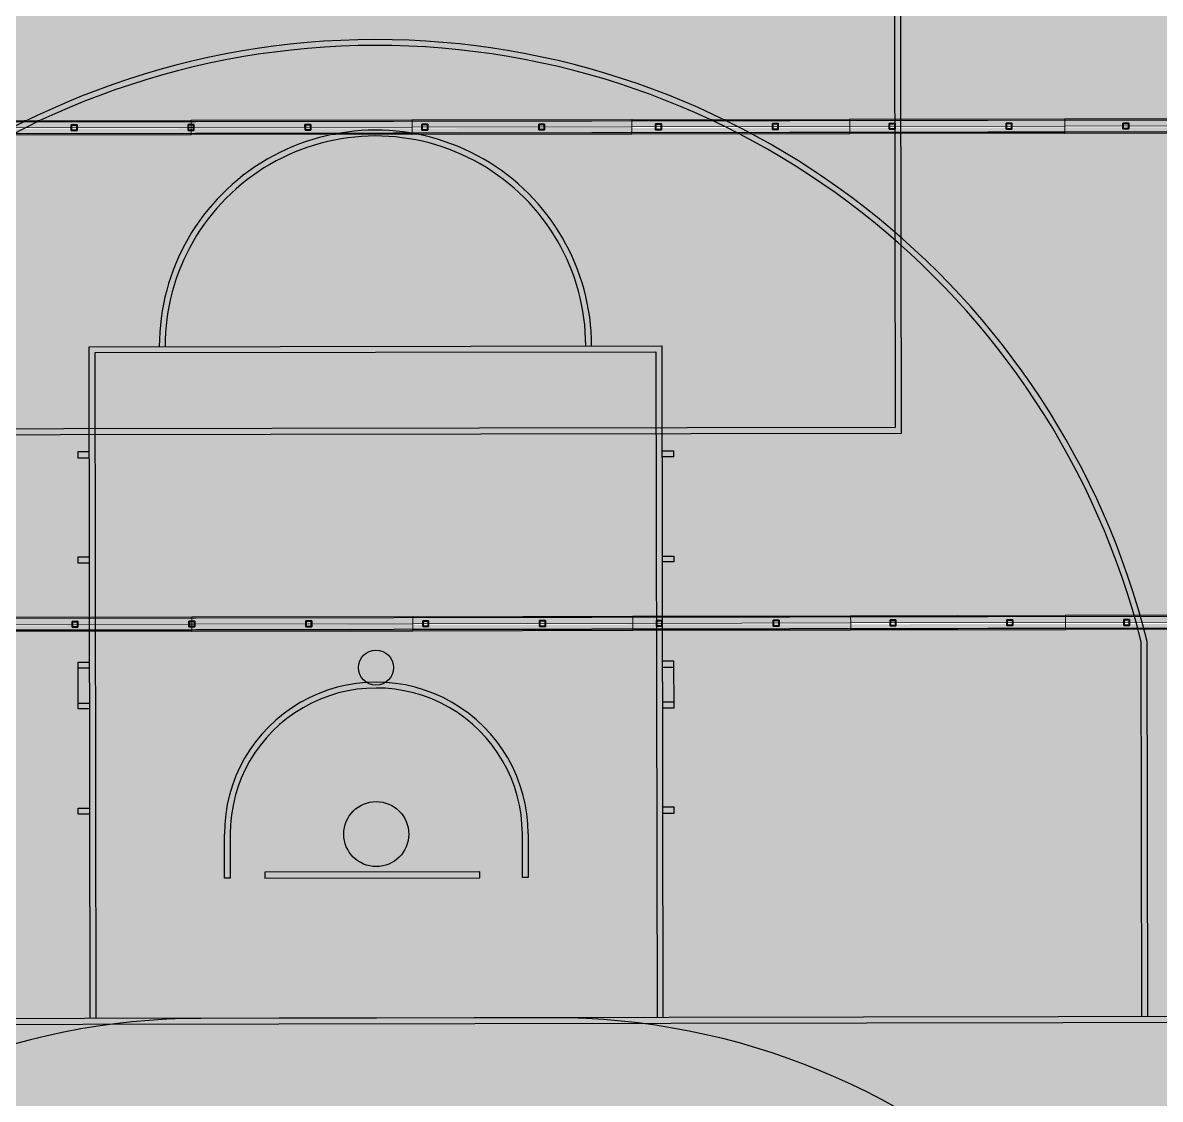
# Model space of a CAD drawing. Header units: inches. Extents: x 1693 to 10990, y 1878 to 5055.
# Drawn here: x 10306.52 to 10313.09, y 4348.23 to 4354.45 of the extents above; entities that cross this region are included whole.
import ezdxf

# ---------------------------------------------------------------- set-up
doc = ezdxf.new("R2010")
doc.units = ezdxf.units.IN
doc.linetypes.add('Rayas Pequeñas', pattern=[0.141111, 0.070556, -0.070556])
doc.layers.add('BLOQUE E-MOBILIARIO', color=7, linetype='Continuous')
doc.layers.add('BLOQUE E-MOBILIARIO_Pluma_Nº__28', color=7, linetype='Continuous', lineweight=35, true_color=0xa80f02)
doc.layers.add('CUBIERTA CALAMINON Y TRANSLUCIDO_Pluma_Nº__4', color=7, linetype='Continuous', lineweight=13, true_color=0x029e21)
doc.layers.add('CUBIERTA CALAMINON Y TRANSLUCIDO_Pluma_Nº__19', color=255, linetype='Continuous', lineweight=0)
doc.layers.add('CUBIERTA CALAMINON Y TRANSLUCIDO_Pluma_Nº__60', color=230, linetype='Continuous', lineweight=25)
pattern_1 = [(45, (0, 0), (-0.079549513, 0.079549513), []), (45, (-0.02652, 0.02652), (-0.079549513, 0.079549513), [])]

# ---------------------------------------------------------------- blocks, each defined once
blk = doc.blocks.new('SHS Conf en Caliente V 23[233]', base_point=(-12.6067, -413.1349))
at = {"layer": 'BLOQUE E-MOBILIARIO', "linetype": 'Continuous', "lineweight": 0, "true_color": 0xffffff}
h = blk.add_hatch(dxfattribs=at)
h.set_pattern_fill('ACERO', style=0, pattern_type=2)
h.set_pattern_definition(pattern_1)
h.paths.add_polyline_path([(-12.6223, -413.1032), (-12.6385, -413.1505), (-12.5912, -413.1667), (-12.575, -413.1194)])
h.paths.add_polyline_path([(-12.6205, -413.107), (-12.5788, -413.1212), (-12.593, -413.1629), (-12.6347, -413.1486)], flags=0)
at = {"layer": 'BLOQUE E-MOBILIARIO_Pluma_Nº__28', "color": 14, "linetype": 'Rayas Pequeñas', "lineweight": 35, "true_color": 0xa80f02}
for p, q in [((-12.6385, -413.1505), (-12.6223, -413.1032)), ((-12.6205, -413.107), (-12.6347, -413.1486)), ((-12.6223, -413.1032), (-12.575, -413.1194)), ((-12.5788, -413.1212), (-12.6205, -413.107)), ((-12.593, -413.1629), (-12.5788, -413.1212)), ((-12.575, -413.1194), (-12.5912, -413.1667)), ((-12.5912, -413.1667), (-12.6385, -413.1505)), ((-12.6347, -413.1486), (-12.593, -413.1629))]:
    blk.add_line(p, q, dxfattribs=at)
blk = doc.blocks.new('SHS Conf en Caliente V 23[234]', base_point=(-13.5531, -412.8118))
at = {"layer": 'BLOQUE E-MOBILIARIO', "linetype": 'Continuous', "lineweight": 0, "true_color": 0xffffff}
h = blk.add_hatch(dxfattribs=at)
h.set_pattern_fill('ACERO', style=0, pattern_type=2)
h.set_pattern_definition(pattern_1)
h.paths.add_polyline_path([(-13.5687, -412.7801), (-13.5848, -412.8274), (-13.5375, -412.8435), (-13.5214, -412.7962)])
h.paths.add_polyline_path([(-13.5668, -412.7839), (-13.5252, -412.7981), (-13.5394, -412.8397), (-13.581, -412.8255)], flags=0)
at = {"layer": 'BLOQUE E-MOBILIARIO_Pluma_Nº__28', "color": 14, "linetype": 'Rayas Pequeñas', "lineweight": 35, "true_color": 0xa80f02}
for p, q in [((-13.5848, -412.8274), (-13.5687, -412.7801)), ((-13.5375, -412.8435), (-13.5848, -412.8274)), ((-13.5668, -412.7839), (-13.581, -412.8255)), ((-13.581, -412.8255), (-13.5394, -412.8397)), ((-13.5687, -412.7801), (-13.5214, -412.7962)), ((-13.5252, -412.7981), (-13.5668, -412.7839)), ((-13.5394, -412.8397), (-13.5252, -412.7981)), ((-13.5214, -412.7962), (-13.5375, -412.8435))]:
    blk.add_line(p, q, dxfattribs=at)
blk = doc.blocks.new('SHS Conf en Caliente V 23[248]', base_point=(-11.6604, -413.4581))
at = {"layer": 'BLOQUE E-MOBILIARIO', "linetype": 'Continuous', "lineweight": 0, "true_color": 0xffffff}
h = blk.add_hatch(dxfattribs=at)
h.set_pattern_fill('ACERO', style=0, pattern_type=2)
h.set_pattern_definition(pattern_1)
h.paths.add_polyline_path([(-11.6287, -413.4425), (-11.676, -413.4263), (-11.6921, -413.4736), (-11.6448, -413.4898)])
h.paths.add_polyline_path([(-11.6325, -413.4443), (-11.6467, -413.486), (-11.6883, -413.4718), (-11.6741, -413.4301)], flags=0)
at = {"layer": 'BLOQUE E-MOBILIARIO_Pluma_Nº__28', "color": 14, "linetype": 'Rayas Pequeñas', "lineweight": 35, "true_color": 0xa80f02}
for p, q in [((-11.676, -413.4263), (-11.6921, -413.4736)), ((-11.6883, -413.4718), (-11.6741, -413.4301)), ((-11.6287, -413.4425), (-11.676, -413.4263)), ((-11.6741, -413.4301), (-11.6325, -413.4443)), ((-11.6921, -413.4736), (-11.6448, -413.4898)), ((-11.6467, -413.486), (-11.6883, -413.4718)), ((-11.6325, -413.4443), (-11.6467, -413.486)), ((-11.6448, -413.4898), (-11.6287, -413.4425))]:
    blk.add_line(p, q, dxfattribs=at)
blk = doc.blocks.new('SHS Conf en Caliente V 23[249]', base_point=(-10.714, -413.7812))
at = {"layer": 'BLOQUE E-MOBILIARIO', "linetype": 'Continuous', "lineweight": 0, "true_color": 0xffffff}
h = blk.add_hatch(dxfattribs=at)
h.set_pattern_fill('ACERO', style=0, pattern_type=2)
h.set_pattern_definition(pattern_1)
h.paths.add_polyline_path([(-10.6823, -413.7656), (-10.7296, -413.7495), (-10.7458, -413.7968), (-10.6985, -413.8129)])
h.paths.add_polyline_path([(-10.6861, -413.7675), (-10.7003, -413.8091), (-10.742, -413.7949), (-10.7277, -413.7533)], flags=0)
at = {"layer": 'BLOQUE E-MOBILIARIO_Pluma_Nº__28', "color": 14, "linetype": 'Rayas Pequeñas', "lineweight": 35, "true_color": 0xa80f02}
for p, q in [((-10.7296, -413.7495), (-10.7458, -413.7968)), ((-10.7458, -413.7968), (-10.6985, -413.8129)), ((-10.742, -413.7949), (-10.7277, -413.7533)), ((-10.7003, -413.8091), (-10.742, -413.7949)), ((-10.6823, -413.7656), (-10.7296, -413.7495)), ((-10.7277, -413.7533), (-10.6861, -413.7675)), ((-10.6861, -413.7675), (-10.7003, -413.8091)), ((-10.6985, -413.8129), (-10.6823, -413.7656))]:
    blk.add_line(p, q, dxfattribs=at)
blk = doc.blocks.new('SHS Conf en Caliente V 23[250]', base_point=(-9.7677, -414.1043))
at = {"layer": 'BLOQUE E-MOBILIARIO', "linetype": 'Continuous', "lineweight": 0, "true_color": 0xffffff}
h = blk.add_hatch(dxfattribs=at)
h.set_pattern_fill('ACERO', style=0, pattern_type=2)
h.set_pattern_definition(pattern_1)
h.paths.add_polyline_path([(-9.7359, -414.0887), (-9.7833, -414.0726), (-9.7994, -414.1199), (-9.7521, -414.1361)])
h.paths.add_polyline_path([(-9.7397, -414.0906), (-9.754, -414.1322), (-9.7956, -414.118), (-9.7814, -414.0764)], flags=0)
at = {"layer": 'BLOQUE E-MOBILIARIO_Pluma_Nº__28', "color": 14, "linetype": 'Rayas Pequeñas', "lineweight": 35, "true_color": 0xa80f02}
for p, q in [((-9.7833, -414.0726), (-9.7994, -414.1199)), ((-9.7994, -414.1199), (-9.7521, -414.1361)), ((-9.7956, -414.118), (-9.7814, -414.0764)), ((-9.754, -414.1322), (-9.7956, -414.118)), ((-9.7359, -414.0887), (-9.7833, -414.0726)), ((-9.7814, -414.0764), (-9.7397, -414.0906)), ((-9.7397, -414.0906), (-9.754, -414.1322)), ((-9.7521, -414.1361), (-9.7359, -414.0887))]:
    blk.add_line(p, q, dxfattribs=at)
blk = doc.blocks.new('SHS Conf en Caliente V 23[251]', base_point=(-8.8213, -414.4274))
at = {"layer": 'BLOQUE E-MOBILIARIO', "linetype": 'Continuous', "lineweight": 0, "true_color": 0xffffff}
h = blk.add_hatch(dxfattribs=at)
h.set_pattern_fill('ACERO', style=0, pattern_type=2)
h.set_pattern_definition(pattern_1)
h.paths.add_polyline_path([(-8.7896, -414.4119), (-8.8369, -414.3957), (-8.8531, -414.443), (-8.8057, -414.4592)])
h.paths.add_polyline_path([(-8.7934, -414.4137), (-8.8076, -414.4554), (-8.8493, -414.4412), (-8.835, -414.3995)], flags=0)
at = {"layer": 'BLOQUE E-MOBILIARIO_Pluma_Nº__28', "color": 14, "linetype": 'Rayas Pequeñas', "lineweight": 35, "true_color": 0xa80f02}
for p, q in [((-8.8369, -414.3957), (-8.8531, -414.443)), ((-8.8493, -414.4412), (-8.835, -414.3995)), ((-8.7896, -414.4119), (-8.8369, -414.3957)), ((-8.835, -414.3995), (-8.7934, -414.4137)), ((-8.7934, -414.4137), (-8.8076, -414.4554)), ((-8.8057, -414.4592), (-8.7896, -414.4119)), ((-8.8531, -414.443), (-8.8057, -414.4592)), ((-8.8076, -414.4554), (-8.8493, -414.4412))]:
    blk.add_line(p, q, dxfattribs=at)
blk = doc.blocks.new('SHS Conf en Caliente V 23[252]', base_point=(-7.875, -414.7506))
at = {"layer": 'BLOQUE E-MOBILIARIO', "linetype": 'Continuous', "lineweight": 0, "true_color": 0xffffff}
h = blk.add_hatch(dxfattribs=at)
h.set_pattern_fill('ACERO', style=0, pattern_type=2)
h.set_pattern_definition(pattern_1)
h.paths.add_polyline_path([(-7.8432, -414.735), (-7.8905, -414.7188), (-7.9067, -414.7662), (-7.8594, -414.7823)])
h.paths.add_polyline_path([(-7.847, -414.7369), (-7.8613, -414.7785), (-7.9029, -414.7643), (-7.8887, -414.7226)], flags=0)
at = {"layer": 'BLOQUE E-MOBILIARIO_Pluma_Nº__28', "color": 14, "linetype": 'Rayas Pequeñas', "lineweight": 35, "true_color": 0xa80f02}
for p, q in [((-7.8905, -414.7188), (-7.9067, -414.7662)), ((-7.9067, -414.7662), (-7.8594, -414.7823)), ((-7.9029, -414.7643), (-7.8887, -414.7226)), ((-7.8613, -414.7785), (-7.9029, -414.7643)), ((-7.8432, -414.735), (-7.8905, -414.7188)), ((-7.8887, -414.7226), (-7.847, -414.7369)), ((-7.847, -414.7369), (-7.8613, -414.7785)), ((-7.8594, -414.7823), (-7.8432, -414.735))]:
    blk.add_line(p, q, dxfattribs=at)
blk = doc.blocks.new('SHS Conf en Caliente V 23[253]', base_point=(-6.9286, -415.0737))
at = {"layer": 'BLOQUE E-MOBILIARIO', "linetype": 'Continuous', "lineweight": 0, "true_color": 0xffffff}
h = blk.add_hatch(dxfattribs=at)
h.set_pattern_fill('ACERO', style=0, pattern_type=2)
h.set_pattern_definition(pattern_1)
h.paths.add_polyline_path([(-6.8969, -415.0581), (-6.9442, -415.042), (-6.9603, -415.0893), (-6.913, -415.1054)])
h.paths.add_polyline_path([(-6.9007, -415.06), (-6.9149, -415.1016), (-6.9565, -415.0874), (-6.9423, -415.0458)], flags=0)
at = {"layer": 'BLOQUE E-MOBILIARIO_Pluma_Nº__28', "color": 14, "linetype": 'Rayas Pequeñas', "lineweight": 35, "true_color": 0xa80f02}
for p, q in [((-6.9442, -415.042), (-6.9603, -415.0893)), ((-6.9603, -415.0893), (-6.913, -415.1054)), ((-6.9565, -415.0874), (-6.9423, -415.0458)), ((-6.9149, -415.1016), (-6.9565, -415.0874)), ((-6.8969, -415.0581), (-6.9442, -415.042)), ((-6.9423, -415.0458), (-6.9007, -415.06)), ((-6.9007, -415.06), (-6.9149, -415.1016)), ((-6.913, -415.1054), (-6.8969, -415.0581))]:
    blk.add_line(p, q, dxfattribs=at)
blk = doc.blocks.new('SHS Conf en Caliente V 23[254]', base_point=(-5.9823, -415.3968))
at = {"layer": 'BLOQUE E-MOBILIARIO', "linetype": 'Continuous', "lineweight": 0, "true_color": 0xffffff}
h = blk.add_hatch(dxfattribs=at)
h.set_pattern_fill('ACERO', style=0, pattern_type=2)
h.set_pattern_definition(pattern_1)
h.paths.add_polyline_path([(-5.9505, -415.3812), (-5.9978, -415.3651), (-6.014, -415.4124), (-5.9667, -415.4286)])
h.paths.add_polyline_path([(-5.9543, -415.3831), (-5.9685, -415.4248), (-6.0102, -415.4105), (-5.996, -415.3689)], flags=0)
at = {"layer": 'BLOQUE E-MOBILIARIO_Pluma_Nº__28', "color": 14, "linetype": 'Rayas Pequeñas', "lineweight": 35, "true_color": 0xa80f02}
for p, q in [((-5.9978, -415.3651), (-6.014, -415.4124)), ((-6.0102, -415.4105), (-5.996, -415.3689)), ((-5.9505, -415.3812), (-5.9978, -415.3651)), ((-5.996, -415.3689), (-5.9543, -415.3831)), ((-5.9543, -415.3831), (-5.9685, -415.4248)), ((-5.9667, -415.4286), (-5.9505, -415.3812)), ((-6.014, -415.4124), (-5.9667, -415.4286)), ((-5.9685, -415.4248), (-6.0102, -415.4105))]:
    blk.add_line(p, q, dxfattribs=at)
blk = doc.blocks.new('SHS Conf en Caliente V 23[255]', base_point=(-5.0359, -415.72))
at = {"layer": 'BLOQUE E-MOBILIARIO', "linetype": 'Continuous', "lineweight": 0, "true_color": 0xffffff}
h = blk.add_hatch(dxfattribs=at)
h.set_pattern_fill('ACERO', style=0, pattern_type=2)
h.set_pattern_definition(pattern_1)
h.paths.add_polyline_path([(-5.0042, -415.7044), (-5.0515, -415.6882), (-5.0676, -415.7355), (-5.0203, -415.7517)])
h.paths.add_polyline_path([(-5.008, -415.7062), (-5.0222, -415.7479), (-5.0638, -415.7337), (-5.0496, -415.692)], flags=0)
at = {"layer": 'BLOQUE E-MOBILIARIO_Pluma_Nº__28', "color": 14, "linetype": 'Rayas Pequeñas', "lineweight": 35, "true_color": 0xa80f02}
for p, q in [((-5.0515, -415.6882), (-5.0676, -415.7355)), ((-5.0676, -415.7355), (-5.0203, -415.7517)), ((-5.0638, -415.7337), (-5.0496, -415.692)), ((-5.0222, -415.7479), (-5.0638, -415.7337)), ((-5.0042, -415.7044), (-5.0515, -415.6882)), ((-5.0496, -415.692), (-5.008, -415.7062)), ((-5.008, -415.7062), (-5.0222, -415.7479)), ((-5.0203, -415.7517), (-5.0042, -415.7044))]:
    blk.add_line(p, q, dxfattribs=at)
blk = doc.blocks.new('SHS Conf en Caliente V 23[262]', base_point=(-13.98, -417.1569))
at = {"layer": 'BLOQUE E-MOBILIARIO', "linetype": 'Continuous', "lineweight": 0, "true_color": 0xffffff}
h = blk.add_hatch(dxfattribs=at)
h.set_pattern_fill('ACERO', style=0, pattern_type=2)
h.set_pattern_definition(pattern_1)
h.paths.add_polyline_path([(-13.9956, -417.1252), (-14.0118, -417.1725), (-13.9645, -417.1887), (-13.9483, -417.1414)])
h.paths.add_polyline_path([(-13.9937, -417.129), (-13.9521, -417.1432), (-13.9663, -417.1849), (-14.008, -417.1707)], flags=0)
at = {"layer": 'BLOQUE E-MOBILIARIO_Pluma_Nº__28', "color": 14, "linetype": 'Rayas Pequeñas', "lineweight": 35, "true_color": 0xa80f02}
for p, q in [((-14.0118, -417.1725), (-13.9956, -417.1252)), ((-13.9937, -417.129), (-14.008, -417.1707)), ((-13.9956, -417.1252), (-13.9483, -417.1414)), ((-13.9521, -417.1432), (-13.9937, -417.129)), ((-13.9645, -417.1887), (-14.0118, -417.1725)), ((-14.008, -417.1707), (-13.9663, -417.1849)), ((-13.9663, -417.1849), (-13.9521, -417.1432)), ((-13.9483, -417.1414), (-13.9645, -417.1887))]:
    blk.add_line(p, q, dxfattribs=at)
blk = doc.blocks.new('SHS Conf en Caliente V 23[263]', base_point=(-14.9264, -416.8338))
at = {"layer": 'BLOQUE E-MOBILIARIO', "linetype": 'Continuous', "lineweight": 0, "true_color": 0xffffff}
h = blk.add_hatch(dxfattribs=at)
h.set_pattern_fill('ACERO', style=0, pattern_type=2)
h.set_pattern_definition(pattern_1)
h.paths.add_polyline_path([(-14.942, -416.8021), (-14.9581, -416.8494), (-14.9108, -416.8656), (-14.8947, -416.8182)])
h.paths.add_polyline_path([(-14.9401, -416.8059), (-14.8985, -416.8201), (-14.9127, -416.8617), (-14.9543, -416.8475)], flags=0)
at = {"layer": 'BLOQUE E-MOBILIARIO_Pluma_Nº__28', "color": 14, "linetype": 'Rayas Pequeñas', "lineweight": 35, "true_color": 0xa80f02}
for p, q in [((-14.9581, -416.8494), (-14.942, -416.8021)), ((-14.9401, -416.8059), (-14.9543, -416.8475)), ((-14.9543, -416.8475), (-14.9127, -416.8617)), ((-14.942, -416.8021), (-14.8947, -416.8182)), ((-14.8985, -416.8201), (-14.9401, -416.8059)), ((-14.9127, -416.8617), (-14.8985, -416.8201)), ((-14.8947, -416.8182), (-14.9108, -416.8656)), ((-14.9108, -416.8656), (-14.9581, -416.8494))]:
    blk.add_line(p, q, dxfattribs=at)
blk = doc.blocks.new('SHS Conf en Caliente V 23[277]', base_point=(-13.0337, -417.4801))
at = {"layer": 'BLOQUE E-MOBILIARIO', "linetype": 'Continuous', "lineweight": 0, "true_color": 0xffffff}
h = blk.add_hatch(dxfattribs=at)
h.set_pattern_fill('ACERO', style=0, pattern_type=2)
h.set_pattern_definition(pattern_1)
h.paths.add_polyline_path([(-13.0019, -417.4645), (-13.0493, -417.4483), (-13.0654, -417.4956), (-13.0181, -417.5118)])
h.paths.add_polyline_path([(-13.0058, -417.4664), (-13.02, -417.508), (-13.0616, -417.4938), (-13.0474, -417.4521)], flags=0)
at = {"layer": 'BLOQUE E-MOBILIARIO_Pluma_Nº__28', "color": 14, "linetype": 'Rayas Pequeñas', "lineweight": 35, "true_color": 0xa80f02}
for p, q in [((-13.0493, -417.4483), (-13.0654, -417.4956)), ((-13.0654, -417.4956), (-13.0181, -417.5118)), ((-13.0616, -417.4938), (-13.0474, -417.4521)), ((-13.02, -417.508), (-13.0616, -417.4938)), ((-13.0019, -417.4645), (-13.0493, -417.4483)), ((-13.0474, -417.4521), (-13.0058, -417.4664)), ((-13.0058, -417.4664), (-13.02, -417.508)), ((-13.0181, -417.5118), (-13.0019, -417.4645))]:
    blk.add_line(p, q, dxfattribs=at)
blk = doc.blocks.new('SHS Conf en Caliente V 23[278]', base_point=(-12.0873, -417.8032))
at = {"layer": 'BLOQUE E-MOBILIARIO', "linetype": 'Continuous', "lineweight": 0, "true_color": 0xffffff}
h = blk.add_hatch(dxfattribs=at)
h.set_pattern_fill('ACERO', style=0, pattern_type=2)
h.set_pattern_definition(pattern_1)
h.paths.add_polyline_path([(-12.0556, -417.7876), (-12.1029, -417.7715), (-12.1191, -417.8188), (-12.0717, -417.8349)])
h.paths.add_polyline_path([(-12.0594, -417.7895), (-12.0736, -417.8311), (-12.1153, -417.8169), (-12.101, -417.7753)], flags=0)
at = {"layer": 'BLOQUE E-MOBILIARIO_Pluma_Nº__28', "color": 14, "linetype": 'Rayas Pequeñas', "lineweight": 35, "true_color": 0xa80f02}
for p, q in [((-12.1029, -417.7715), (-12.1191, -417.8188)), ((-12.1191, -417.8188), (-12.0717, -417.8349)), ((-12.1153, -417.8169), (-12.101, -417.7753)), ((-12.0736, -417.8311), (-12.1153, -417.8169)), ((-12.0556, -417.7876), (-12.1029, -417.7715)), ((-12.101, -417.7753), (-12.0594, -417.7895)), ((-12.0594, -417.7895), (-12.0736, -417.8311)), ((-12.0717, -417.8349), (-12.0556, -417.7876))]:
    blk.add_line(p, q, dxfattribs=at)
blk = doc.blocks.new('SHS Conf en Caliente V 23[279]', base_point=(-11.141, -418.1263))
at = {"layer": 'BLOQUE E-MOBILIARIO', "linetype": 'Continuous', "lineweight": 0, "true_color": 0xffffff}
h = blk.add_hatch(dxfattribs=at)
h.set_pattern_fill('ACERO', style=0, pattern_type=2)
h.set_pattern_definition(pattern_1)
h.paths.add_polyline_path([(-11.1092, -418.1107), (-11.1566, -418.0946), (-11.1727, -418.1419), (-11.1254, -418.1581)])
h.paths.add_polyline_path([(-11.113, -418.1126), (-11.1273, -418.1543), (-11.1689, -418.14), (-11.1547, -418.0984)], flags=0)
at = {"layer": 'BLOQUE E-MOBILIARIO_Pluma_Nº__28', "color": 14, "linetype": 'Rayas Pequeñas', "lineweight": 35, "true_color": 0xa80f02}
for p, q in [((-11.1566, -418.0946), (-11.1727, -418.1419)), ((-11.1689, -418.14), (-11.1547, -418.0984)), ((-11.1092, -418.1107), (-11.1566, -418.0946)), ((-11.1547, -418.0984), (-11.113, -418.1126)), ((-11.113, -418.1126), (-11.1273, -418.1543)), ((-11.1254, -418.1581), (-11.1092, -418.1107)), ((-11.1727, -418.1419), (-11.1254, -418.1581)), ((-11.1273, -418.1543), (-11.1689, -418.14))]:
    blk.add_line(p, q, dxfattribs=at)
blk = doc.blocks.new('SHS Conf en Caliente V 23[280]', base_point=(-10.1946, -418.4495))
at = {"layer": 'BLOQUE E-MOBILIARIO', "linetype": 'Continuous', "lineweight": 0, "true_color": 0xffffff}
h = blk.add_hatch(dxfattribs=at)
h.set_pattern_fill('ACERO', style=0, pattern_type=2)
h.set_pattern_definition(pattern_1)
h.paths.add_polyline_path([(-10.1629, -418.4339), (-10.2102, -418.4177), (-10.2264, -418.465), (-10.179, -418.4812)])
h.paths.add_polyline_path([(-10.1667, -418.4357), (-10.1809, -418.4774), (-10.2225, -418.4632), (-10.2083, -418.4215)], flags=0)
at = {"layer": 'BLOQUE E-MOBILIARIO_Pluma_Nº__28', "color": 14, "linetype": 'Rayas Pequeñas', "lineweight": 35, "true_color": 0xa80f02}
for p, q in [((-10.2102, -418.4177), (-10.2264, -418.465)), ((-10.2264, -418.465), (-10.179, -418.4812)), ((-10.2225, -418.4632), (-10.2083, -418.4215)), ((-10.1809, -418.4774), (-10.2225, -418.4632)), ((-10.1629, -418.4339), (-10.2102, -418.4177)), ((-10.2083, -418.4215), (-10.1667, -418.4357)), ((-10.1667, -418.4357), (-10.1809, -418.4774)), ((-10.179, -418.4812), (-10.1629, -418.4339))]:
    blk.add_line(p, q, dxfattribs=at)
blk = doc.blocks.new('SHS Conf en Caliente V 23[281]', base_point=(-9.2483, -418.7726))
at = {"layer": 'BLOQUE E-MOBILIARIO', "linetype": 'Continuous', "lineweight": 0, "true_color": 0xffffff}
h = blk.add_hatch(dxfattribs=at)
h.set_pattern_fill('ACERO', style=0, pattern_type=2)
h.set_pattern_definition(pattern_1)
h.paths.add_polyline_path([(-9.2165, -418.757), (-9.2638, -418.7408), (-9.28, -418.7882), (-9.2327, -418.8043)])
h.paths.add_polyline_path([(-9.2203, -418.7589), (-9.2346, -418.8005), (-9.2762, -418.7863), (-9.262, -418.7447)], flags=0)
at = {"layer": 'BLOQUE E-MOBILIARIO_Pluma_Nº__28', "color": 14, "linetype": 'Rayas Pequeñas', "lineweight": 35, "true_color": 0xa80f02}
for p, q in [((-9.2638, -418.7408), (-9.28, -418.7882)), ((-9.28, -418.7882), (-9.2327, -418.8043)), ((-9.2762, -418.7863), (-9.262, -418.7447)), ((-9.2346, -418.8005), (-9.2762, -418.7863)), ((-9.2165, -418.757), (-9.2638, -418.7408)), ((-9.262, -418.7447), (-9.2203, -418.7589)), ((-9.2203, -418.7589), (-9.2346, -418.8005)), ((-9.2327, -418.8043), (-9.2165, -418.757))]:
    blk.add_line(p, q, dxfattribs=at)
blk = doc.blocks.new('SHS Conf en Caliente V 23[282]', base_point=(-8.3019, -419.0957))
at = {"layer": 'BLOQUE E-MOBILIARIO', "linetype": 'Continuous', "lineweight": 0, "true_color": 0xffffff}
h = blk.add_hatch(dxfattribs=at)
h.set_pattern_fill('ACERO', style=0, pattern_type=2)
h.set_pattern_definition(pattern_1)
h.paths.add_polyline_path([(-8.2702, -419.0801), (-8.3175, -419.064), (-8.3336, -419.1113), (-8.2863, -419.1274)])
h.paths.add_polyline_path([(-8.274, -419.082), (-8.2882, -419.1236), (-8.3298, -419.1094), (-8.3156, -419.0678)], flags=0)
at = {"layer": 'BLOQUE E-MOBILIARIO_Pluma_Nº__28', "color": 14, "linetype": 'Rayas Pequeñas', "lineweight": 35, "true_color": 0xa80f02}
for p, q in [((-8.3175, -419.064), (-8.3336, -419.1113)), ((-8.3298, -419.1094), (-8.3156, -419.0678)), ((-8.2702, -419.0801), (-8.3175, -419.064)), ((-8.3156, -419.0678), (-8.274, -419.082)), ((-8.274, -419.082), (-8.2882, -419.1236)), ((-8.2863, -419.1274), (-8.2702, -419.0801)), ((-8.3336, -419.1113), (-8.2863, -419.1274)), ((-8.2882, -419.1236), (-8.3298, -419.1094))]:
    blk.add_line(p, q, dxfattribs=at)
blk = doc.blocks.new('SHS Conf en Caliente V 23[283]', base_point=(-7.3556, -419.4188))
at = {"layer": 'BLOQUE E-MOBILIARIO', "linetype": 'Continuous', "lineweight": 0, "true_color": 0xffffff}
h = blk.add_hatch(dxfattribs=at)
h.set_pattern_fill('ACERO', style=0, pattern_type=2)
h.set_pattern_definition(pattern_1)
h.paths.add_polyline_path([(-7.3238, -419.4033), (-7.3711, -419.3871), (-7.3873, -419.4344), (-7.34, -419.4506)])
h.paths.add_polyline_path([(-7.3276, -419.4051), (-7.3418, -419.4468), (-7.3835, -419.4325), (-7.3693, -419.3909)], flags=0)
at = {"layer": 'BLOQUE E-MOBILIARIO_Pluma_Nº__28', "color": 14, "linetype": 'Rayas Pequeñas', "lineweight": 35, "true_color": 0xa80f02}
for p, q in [((-7.3711, -419.3871), (-7.3873, -419.4344)), ((-7.3873, -419.4344), (-7.34, -419.4506)), ((-7.3835, -419.4325), (-7.3693, -419.3909)), ((-7.3418, -419.4468), (-7.3835, -419.4325)), ((-7.3238, -419.4033), (-7.3711, -419.3871)), ((-7.3693, -419.3909), (-7.3276, -419.4051)), ((-7.3276, -419.4051), (-7.3418, -419.4468)), ((-7.34, -419.4506), (-7.3238, -419.4033))]:
    blk.add_line(p, q, dxfattribs=at)
blk = doc.blocks.new('SHS Conf en Caliente V 23[284]', base_point=(-6.4092, -419.742))
at = {"layer": 'BLOQUE E-MOBILIARIO', "linetype": 'Continuous', "lineweight": 0, "true_color": 0xffffff}
h = blk.add_hatch(dxfattribs=at)
h.set_pattern_fill('ACERO', style=0, pattern_type=2)
h.set_pattern_definition(pattern_1)
h.paths.add_polyline_path([(-6.3775, -419.7264), (-6.4248, -419.7102), (-6.4409, -419.7575), (-6.3936, -419.7737)])
h.paths.add_polyline_path([(-6.3813, -419.7283), (-6.3955, -419.7699), (-6.4371, -419.7557), (-6.4229, -419.714)], flags=0)
at = {"layer": 'BLOQUE E-MOBILIARIO_Pluma_Nº__28', "color": 14, "linetype": 'Rayas Pequeñas', "lineweight": 35, "true_color": 0xa80f02}
for p, q in [((-6.4248, -419.7102), (-6.4409, -419.7575)), ((-6.4409, -419.7575), (-6.3936, -419.7737)), ((-6.4371, -419.7557), (-6.4229, -419.714)), ((-6.3955, -419.7699), (-6.4371, -419.7557)), ((-6.3775, -419.7264), (-6.4248, -419.7102)), ((-6.4229, -419.714), (-6.3813, -419.7283)), ((-6.3813, -419.7283), (-6.3955, -419.7699)), ((-6.3936, -419.7737), (-6.3775, -419.7264))]:
    blk.add_line(p, q, dxfattribs=at)

msp = doc.modelspace()

# ---------------------------------------------------------------- hatches: boundary and pattern name
at = {"layer": 'CUBIERTA CALAMINON Y TRANSLUCIDO_Pluma_Nº__19', "linetype": 'Continuous', "lineweight": 0}
h = msp.add_hatch(color=255, dxfattribs=at)
h.set_gradient(color1=(199, 200, 202), color2=(0, 0, 0), one_color=1, name='INVCYLINDER')
h.paths.add_polyline_path([(10295.97, 4356.6964), (10295.9682, 4353.8275), (10318.0081, 4353.8643), (10318.007, 4356.7227)])
h = msp.add_hatch(color=255, dxfattribs=at)
h.set_gradient(color1=(255, 255, 255), color2=(0, 0, 0), one_color=1, name='INVCYLINDER')
h.paths.add_polyline_path([(10295.9747, 4353.8275), (10295.973, 4350.9585), (10318.0129, 4350.9953), (10318.0117, 4353.8538)])
h = msp.add_hatch(color=255, dxfattribs=at)
h.set_gradient(color1=(199, 200, 202), color2=(0, 0, 0), one_color=1, name='INVCYLINDER')
h.paths.add_polyline_path([(10295.9795, 4350.9586), (10295.9778, 4348.0896), (10318.0177, 4348.1264), (10318.0165, 4350.9848)])

# ---------------------------------------------------------------- linework, layer by layer
at = {"layer": 'CUBIERTA CALAMINON Y TRANSLUCIDO_Pluma_Nº__4', "color": 104, "linetype": 'Continuous', "lineweight": 5, "true_color": 0x029e21, "flags": 128}
for points in [[(10297.1792, 4353.8663), (10297.7688, 4353.8673), (10298.8844, 4353.8691), (10300.0396, 4353.871), (10301.229, 4353.873), (10302.4471, 4353.8751), (10303.6885, 4353.8771), (10304.9474, 4353.8792), (10306.2179, 4353.8814), (10307.4943, 4353.8835), (10308.7707, 4353.8856), (10310.0413, 4353.8878), (10311.3002, 4353.8899), (10312.5415, 4353.8919), (10313.7597, 4353.894), (10314.9491, 4353.8959), (10316.1042, 4353.8979), (10317.2198, 4353.8997), (10317.8095, 4353.9007)], [(10317.8068, 4353.9061), (10316.1018, 4353.9033), (10314.9469, 4353.9013), (10313.7579, 4353.8994), (10312.5401, 4353.8973), (10311.2991, 4353.8953), (10310.0406, 4353.8932), (10308.7704, 4353.891), (10307.4943, 4353.8889), (10306.2183, 4353.8868), (10304.9481, 4353.8846), (10303.6896, 4353.8825), (10302.4486, 4353.8805), (10301.2307, 4353.8784), (10300.0417, 4353.8765), (10298.8869, 4353.8745), (10297.1818, 4353.8717)], [(10315.7818, 4353.8973), (10314.9491, 4353.8959), (10313.7597, 4353.894), (10312.5415, 4353.8919), (10311.3002, 4353.8899), (10310.0413, 4353.8878), (10308.7707, 4353.8856), (10307.4943, 4353.8835), (10306.2179, 4353.8814), (10304.9474, 4353.8792), (10303.6885, 4353.8771), (10302.4471, 4353.8751), (10301.229, 4353.873), (10300.0396, 4353.871), (10299.2069, 4353.8697)], [(10315.7691, 4353.9027), (10314.9469, 4353.9013), (10313.7579, 4353.8994), (10312.5401, 4353.8973), (10311.2991, 4353.8953), (10310.0406, 4353.8932), (10308.7704, 4353.891), (10307.4943, 4353.8889), (10306.2183, 4353.8868), (10304.9481, 4353.8846), (10303.6896, 4353.8825), (10302.4486, 4353.8805), (10301.2307, 4353.8784), (10300.0417, 4353.8765), (10299.2196, 4353.8751)], [(10307.4945, 4353.8045), (10307.4945, 4353.8046), (10307.4945, 4353.8049), (10307.4945, 4353.8054), (10307.4945, 4353.8061), (10307.4945, 4353.8069), (10307.4945, 4353.8079), (10307.4945, 4353.8089), (10307.4945, 4353.8099), (10307.4944, 4353.8467), (10307.4943, 4353.8835), (10307.4943, 4353.8846), (10307.4943, 4353.8856), (10307.4943, 4353.8865), (10307.4943, 4353.8873), (10307.4943, 4353.888), (10307.4943, 4353.8885), (10307.4943, 4353.8888), (10307.4943, 4353.8889)], [(10307.4945, 4353.8045), (10307.4945, 4353.8046), (10307.4945, 4353.8049), (10307.4945, 4353.8054), (10307.4945, 4353.8061), (10307.4945, 4353.8069), (10307.4945, 4353.8079), (10307.4945, 4353.8089), (10307.4945, 4353.8099), (10307.4944, 4353.8467), (10307.4943, 4353.8835), (10307.4943, 4353.8846), (10307.4943, 4353.8856), (10307.4943, 4353.8865), (10307.4943, 4353.8873), (10307.4943, 4353.888), (10307.4943, 4353.8885), (10307.4943, 4353.8888), (10307.4943, 4353.8889)], [(10317.2199, 4353.8629), (10316.1043, 4353.8611), (10314.9492, 4353.8592), (10313.7598, 4353.8572), (10312.5416, 4353.8551), (10311.3002, 4353.8531), (10310.0414, 4353.851), (10308.7708, 4353.8488), (10307.5079, 4353.8467)], [(10315.7818, 4353.8605), (10314.9492, 4353.8592), (10313.7598, 4353.8572), (10312.5416, 4353.8551), (10311.3002, 4353.8531), (10310.0414, 4353.851), (10308.7708, 4353.8488), (10307.5079, 4353.8467)], [(10308.7704, 4353.891), (10308.7704, 4353.8909), (10308.7705, 4353.8906), (10308.7706, 4353.8901), (10308.7706, 4353.8894), (10308.7707, 4353.8886), (10308.7707, 4353.8877), (10308.7707, 4353.8867), (10308.7707, 4353.8856), (10308.7708, 4353.8488), (10308.7709, 4353.8121), (10308.7709, 4353.811), (10308.7708, 4353.81), (10308.7708, 4353.809), (10308.7708, 4353.8082), (10308.7707, 4353.8076), (10308.7707, 4353.8071), (10308.7706, 4353.8068), (10308.7705, 4353.8066)], [(10308.7704, 4353.891), (10308.7704, 4353.8909), (10308.7705, 4353.8906), (10308.7706, 4353.8901), (10308.7706, 4353.8894), (10308.7707, 4353.8886), (10308.7707, 4353.8877), (10308.7707, 4353.8867), (10308.7707, 4353.8856), (10308.7708, 4353.8488), (10308.7709, 4353.8121), (10308.7709, 4353.811), (10308.7708, 4353.81), (10308.7708, 4353.809), (10308.7708, 4353.8082), (10308.7707, 4353.8076), (10308.7707, 4353.8071), (10308.7706, 4353.8068), (10308.7705, 4353.8066)], [(10310.0406, 4353.8932), (10310.0407, 4353.893), (10310.0408, 4353.8927), (10310.041, 4353.8922), (10310.0411, 4353.8916), (10310.0412, 4353.8908), (10310.0412, 4353.8898), (10310.0413, 4353.8888), (10310.0413, 4353.8878), (10310.0414, 4353.851), (10310.0414, 4353.8142), (10310.0414, 4353.8131), (10310.0414, 4353.8121), (10310.0413, 4353.8112), (10310.0412, 4353.8104), (10310.0411, 4353.8097), (10310.041, 4353.8092), (10310.0408, 4353.8089), (10310.0407, 4353.8088)], [(10310.0406, 4353.8932), (10310.0407, 4353.893), (10310.0408, 4353.8927), (10310.041, 4353.8922), (10310.0411, 4353.8916), (10310.0412, 4353.8908), (10310.0412, 4353.8898), (10310.0413, 4353.8888), (10310.0413, 4353.8878), (10310.0414, 4353.851), (10310.0414, 4353.8142), (10310.0414, 4353.8131), (10310.0414, 4353.8121), (10310.0413, 4353.8112), (10310.0412, 4353.8104), (10310.0411, 4353.8097), (10310.041, 4353.8092), (10310.0408, 4353.8089), (10310.0407, 4353.8088)], [(10311.2991, 4353.8953), (10311.2993, 4353.8951), (10311.2995, 4353.8948), (10311.2997, 4353.8943), (10311.2998, 4353.8937), (10311.3, 4353.8929), (10311.3001, 4353.8919), (10311.3001, 4353.8909), (10311.3002, 4353.8899), (10311.3002, 4353.8531), (10311.3003, 4353.8163), (10311.3003, 4353.8152), (10311.3002, 4353.8142), (10311.3001, 4353.8133), (10311.3, 4353.8125), (10311.2998, 4353.8118), (10311.2996, 4353.8113), (10311.2994, 4353.811), (10311.2992, 4353.8109)], [(10311.2991, 4353.8953), (10311.2993, 4353.8951), (10311.2995, 4353.8948), (10311.2997, 4353.8943), (10311.2998, 4353.8937), (10311.3, 4353.8929), (10311.3001, 4353.8919), (10311.3001, 4353.8909), (10311.3002, 4353.8899), (10311.3002, 4353.8531), (10311.3003, 4353.8163), (10311.3003, 4353.8152), (10311.3002, 4353.8142), (10311.3001, 4353.8133), (10311.3, 4353.8125), (10311.2998, 4353.8118), (10311.2996, 4353.8113), (10311.2994, 4353.811), (10311.2992, 4353.8109)], [(10312.5401, 4353.8973), (10312.5403, 4353.8972), (10312.5406, 4353.8969), (10312.5409, 4353.8964), (10312.5411, 4353.8957), (10312.5413, 4353.8949), (10312.5414, 4353.894), (10312.5415, 4353.893), (10312.5415, 4353.8919), (10312.5416, 4353.8551), (10312.5416, 4353.8183), (10312.5416, 4353.8173), (10312.5415, 4353.8163), (10312.5414, 4353.8153), (10312.5412, 4353.8145), (10312.541, 4353.8139), (10312.5408, 4353.8134), (10312.5405, 4353.813), (10312.5402, 4353.8129)], [(10312.5401, 4353.8973), (10312.5403, 4353.8972), (10312.5406, 4353.8969), (10312.5409, 4353.8964), (10312.5411, 4353.8957), (10312.5413, 4353.8949), (10312.5414, 4353.894), (10312.5415, 4353.893), (10312.5415, 4353.8919), (10312.5416, 4353.8551), (10312.5416, 4353.8183), (10312.5416, 4353.8173), (10312.5415, 4353.8163), (10312.5414, 4353.8153), (10312.5412, 4353.8145), (10312.541, 4353.8139), (10312.5408, 4353.8134), (10312.5405, 4353.813), (10312.5402, 4353.8129)], [(10317.8096, 4353.8271), (10316.1044, 4353.8243), (10314.9492, 4353.8224), (10313.7598, 4353.8204), (10312.5416, 4353.8183), (10311.3003, 4353.8163), (10310.0414, 4353.8142), (10308.7709, 4353.8121), (10307.4945, 4353.8099), (10306.218, 4353.8078), (10304.9475, 4353.8057), (10303.6886, 4353.8036), (10302.4473, 4353.8015), (10301.2291, 4353.7995), (10300.0397, 4353.7975), (10298.8845, 4353.7955), (10297.1793, 4353.7927)], [(10317.807, 4353.8217), (10316.1019, 4353.8189), (10314.9471, 4353.817), (10313.758, 4353.815), (10312.5402, 4353.8129), (10311.2992, 4353.8109), (10310.0407, 4353.8088), (10308.7705, 4353.8066), (10307.4945, 4353.8045), (10306.2184, 4353.8024), (10304.9482, 4353.8003), (10303.6897, 4353.7982), (10302.4487, 4353.7961), (10301.2309, 4353.7941), (10300.0418, 4353.7921), (10298.887, 4353.7901), (10297.182, 4353.7873)], [(10297.7689, 4353.8305), (10298.8845, 4353.8323), (10300.0396, 4353.8343), (10301.229, 4353.8362), (10302.4472, 4353.8383), (10303.6886, 4353.8404), (10304.9474, 4353.8425), (10306.218, 4353.8446), (10307.4809, 4353.8467)], [(10299.207, 4353.8329), (10300.0396, 4353.8343), (10301.229, 4353.8362), (10302.4472, 4353.8383), (10303.6886, 4353.8404), (10304.9474, 4353.8425), (10306.218, 4353.8446), (10307.4809, 4353.8467)], [(10315.7819, 4353.8238), (10314.9492, 4353.8224), (10313.7598, 4353.8204), (10312.5416, 4353.8183), (10311.3003, 4353.8163), (10310.0414, 4353.8142), (10308.7709, 4353.8121), (10307.4945, 4353.8099), (10306.218, 4353.8078), (10304.9475, 4353.8057), (10303.6886, 4353.8036), (10302.4473, 4353.8015), (10301.2291, 4353.7995), (10300.0397, 4353.7975), (10299.207, 4353.7961)], [(10315.7692, 4353.8183), (10314.9471, 4353.817), (10313.758, 4353.815), (10312.5402, 4353.8129), (10311.2992, 4353.8109), (10310.0407, 4353.8088), (10308.7705, 4353.8066), (10307.4945, 4353.8045), (10306.2184, 4353.8024), (10304.9482, 4353.8003), (10303.6897, 4353.7982), (10302.4487, 4353.7961), (10301.2309, 4353.7941), (10300.0418, 4353.7921), (10299.2197, 4353.7907)], [(10307.5079, 4353.8467), (10307.4944, 4353.8467), (10307.4809, 4353.8467)], [(10307.5079, 4353.8467), (10307.4944, 4353.8467), (10307.4809, 4353.8467)], [(10297.184, 4350.9973), (10297.7736, 4350.9983), (10298.8892, 4351.0002), (10300.0444, 4351.0021), (10301.2337, 4351.0041), (10302.4519, 4351.0061), (10303.6933, 4351.0082), (10304.9521, 4351.0103), (10306.2227, 4351.0124), (10307.4991, 4351.0146), (10308.7755, 4351.0167), (10310.0461, 4351.0188), (10311.3049, 4351.0209), (10312.5463, 4351.023), (10313.7645, 4351.025), (10314.9539, 4351.027), (10316.109, 4351.029), (10317.2246, 4351.0308), (10317.8143, 4351.0318)], [(10317.8116, 4351.0372), (10316.1066, 4351.0343), (10314.9517, 4351.0324), (10313.7627, 4351.0304), (10312.5449, 4351.0284), (10311.3038, 4351.0263), (10310.0454, 4351.0242), (10308.7752, 4351.0221), (10307.4991, 4351.02), (10306.2231, 4351.0178), (10304.9529, 4351.0157), (10303.6944, 4351.0136), (10302.4534, 4351.0115), (10301.2355, 4351.0095), (10300.0465, 4351.0075), (10298.8917, 4351.0056), (10297.1866, 4351.0028)], [(10315.7865, 4351.0284), (10314.9539, 4351.027), (10313.7645, 4351.025), (10312.5463, 4351.023), (10311.3049, 4351.0209), (10310.0461, 4351.0188), (10308.7755, 4351.0167), (10307.4991, 4351.0146), (10306.2227, 4351.0124), (10304.9521, 4351.0103), (10303.6933, 4351.0082), (10302.4519, 4351.0061), (10301.2337, 4351.0041), (10300.0444, 4351.0021), (10299.2117, 4351.0007)], [(10315.7739, 4351.0338), (10314.9517, 4351.0324), (10313.7627, 4351.0304), (10312.5449, 4351.0284), (10311.3038, 4351.0263), (10310.0454, 4351.0242), (10308.7752, 4351.0221), (10307.4991, 4351.02), (10306.2231, 4351.0178), (10304.9529, 4351.0157), (10303.6944, 4351.0136), (10302.4534, 4351.0115), (10301.2355, 4351.0095), (10300.0465, 4351.0075), (10299.2244, 4351.0062)], [(10311.3038, 4351.0263), (10311.3041, 4351.0262), (10311.3043, 4351.0259), (10311.3045, 4351.0254), (10311.3046, 4351.0247), (10311.3048, 4351.0239), (10311.3049, 4351.023), (10311.3049, 4351.022), (10311.3049, 4351.0209), (10311.305, 4350.9841), (10311.3051, 4350.9473), (10311.305, 4350.9463), (10311.305, 4350.9453), (10311.3049, 4350.9443), (10311.3048, 4350.9435), (10311.3046, 4350.9429), (10311.3044, 4350.9424), (10311.3042, 4350.9421), (10311.304, 4350.9419)], [(10311.3038, 4351.0263), (10311.3041, 4351.0262), (10311.3043, 4351.0259), (10311.3045, 4351.0254), (10311.3046, 4351.0247), (10311.3048, 4351.0239), (10311.3049, 4351.023), (10311.3049, 4351.022), (10311.3049, 4351.0209), (10311.305, 4350.9841), (10311.3051, 4350.9473), (10311.305, 4350.9463), (10311.305, 4350.9453), (10311.3049, 4350.9443), (10311.3048, 4350.9435), (10311.3046, 4350.9429), (10311.3044, 4350.9424), (10311.3042, 4350.9421), (10311.304, 4350.9419)], [(10312.5449, 4351.0284), (10312.5451, 4351.0283), (10312.5454, 4351.028), (10312.5457, 4351.0275), (10312.5459, 4351.0268), (10312.5461, 4351.026), (10312.5462, 4351.0251), (10312.5463, 4351.0241), (10312.5463, 4351.023), (10312.5464, 4350.9862), (10312.5464, 4350.9494), (10312.5464, 4350.9484), (10312.5463, 4350.9474), (10312.5462, 4350.9464), (10312.546, 4350.9456), (10312.5458, 4350.9449), (10312.5456, 4350.9444), (10312.5453, 4350.9441), (10312.545, 4350.944)], [(10312.5449, 4351.0284), (10312.5451, 4351.0283), (10312.5454, 4351.028), (10312.5457, 4351.0275), (10312.5459, 4351.0268), (10312.5461, 4351.026), (10312.5462, 4351.0251), (10312.5463, 4351.0241), (10312.5463, 4351.023), (10312.5464, 4350.9862), (10312.5464, 4350.9494), (10312.5464, 4350.9484), (10312.5463, 4350.9474), (10312.5462, 4350.9464), (10312.546, 4350.9456), (10312.5458, 4350.9449), (10312.5456, 4350.9444), (10312.5453, 4350.9441), (10312.545, 4350.944)], [(10297.7737, 4350.9615), (10298.8893, 4350.9634), (10300.0444, 4350.9653), (10301.2338, 4350.9673), (10302.452, 4350.9694), (10303.6934, 4350.9714), (10304.9522, 4350.9735), (10306.2228, 4350.9757), (10307.4857, 4350.9778)], [(10299.2118, 4350.9639), (10300.0444, 4350.9653), (10301.2338, 4350.9673), (10302.452, 4350.9694), (10303.6934, 4350.9714), (10304.9522, 4350.9735), (10306.2228, 4350.9757), (10307.4857, 4350.9778)], [(10307.5127, 4350.9778), (10307.4992, 4350.9778), (10307.4857, 4350.9778)], [(10307.5127, 4350.9778), (10307.4992, 4350.9778), (10307.4857, 4350.9778)], [(10307.4993, 4350.9356), (10307.4993, 4350.9357), (10307.4993, 4350.936), (10307.4993, 4350.9365), (10307.4992, 4350.9372), (10307.4992, 4350.938), (10307.4992, 4350.9389), (10307.4992, 4350.9399), (10307.4992, 4350.941), (10307.4992, 4350.9778), (10307.4991, 4351.0146), (10307.4991, 4351.0156), (10307.4991, 4351.0166), (10307.4991, 4351.0176), (10307.4991, 4351.0184), (10307.4991, 4351.0191), (10307.4991, 4351.0196), (10307.4991, 4351.0199), (10307.4991, 4351.02)], [(10307.4993, 4350.9356), (10307.4993, 4350.9357), (10307.4993, 4350.936), (10307.4993, 4350.9365), (10307.4992, 4350.9372), (10307.4992, 4350.938), (10307.4992, 4350.9389), (10307.4992, 4350.9399), (10307.4992, 4350.941), (10307.4992, 4350.9778), (10307.4991, 4351.0146), (10307.4991, 4351.0156), (10307.4991, 4351.0166), (10307.4991, 4351.0176), (10307.4991, 4351.0184), (10307.4991, 4351.0191), (10307.4991, 4351.0196), (10307.4991, 4351.0199), (10307.4991, 4351.02)], [(10317.2247, 4350.994), (10316.1091, 4350.9922), (10314.9539, 4350.9902), (10313.7646, 4350.9882), (10312.5464, 4350.9862), (10311.305, 4350.9841), (10310.0462, 4350.982), (10308.7756, 4350.9799), (10307.5127, 4350.9778)], [(10315.7866, 4350.9916), (10314.9539, 4350.9902), (10313.7646, 4350.9882), (10312.5464, 4350.9862), (10311.305, 4350.9841), (10310.0462, 4350.982), (10308.7756, 4350.9799), (10307.5127, 4350.9778)], [(10308.7752, 4351.0221), (10308.7752, 4351.022), (10308.7753, 4351.0217), (10308.7754, 4351.0212), (10308.7754, 4351.0205), (10308.7755, 4351.0197), (10308.7755, 4351.0188), (10308.7755, 4351.0178), (10308.7755, 4351.0167), (10308.7756, 4350.9799), (10308.7757, 4350.9431), (10308.7757, 4350.9421), (10308.7756, 4350.9411), (10308.7756, 4350.9401), (10308.7756, 4350.9393), (10308.7755, 4350.9386), (10308.7754, 4350.9381), (10308.7754, 4350.9378), (10308.7753, 4350.9377)], [(10308.7752, 4351.0221), (10308.7752, 4351.022), (10308.7753, 4351.0217), (10308.7754, 4351.0212), (10308.7754, 4351.0205), (10308.7755, 4351.0197), (10308.7755, 4351.0188), (10308.7755, 4351.0178), (10308.7755, 4351.0167), (10308.7756, 4350.9799), (10308.7757, 4350.9431), (10308.7757, 4350.9421), (10308.7756, 4350.9411), (10308.7756, 4350.9401), (10308.7756, 4350.9393), (10308.7755, 4350.9386), (10308.7754, 4350.9381), (10308.7754, 4350.9378), (10308.7753, 4350.9377)], [(10310.0454, 4351.0242), (10310.0455, 4351.0241), (10310.0456, 4351.0238), (10310.0458, 4351.0233), (10310.0459, 4351.0226), (10310.046, 4351.0218), (10310.046, 4351.0209), (10310.0461, 4351.0199), (10310.0461, 4351.0188), (10310.0462, 4350.982), (10310.0462, 4350.9452), (10310.0462, 4350.9442), (10310.0462, 4350.9432), (10310.0461, 4350.9422), (10310.046, 4350.9414), (10310.0459, 4350.9408), (10310.0458, 4350.9403), (10310.0456, 4350.9399), (10310.0455, 4350.9398)], [(10310.0454, 4351.0242), (10310.0455, 4351.0241), (10310.0456, 4351.0238), (10310.0458, 4351.0233), (10310.0459, 4351.0226), (10310.046, 4351.0218), (10310.046, 4351.0209), (10310.0461, 4351.0199), (10310.0461, 4351.0188), (10310.0462, 4350.982), (10310.0462, 4350.9452), (10310.0462, 4350.9442), (10310.0462, 4350.9432), (10310.0461, 4350.9422), (10310.046, 4350.9414), (10310.0459, 4350.9408), (10310.0458, 4350.9403), (10310.0456, 4350.9399), (10310.0455, 4350.9398)], [(10317.8144, 4350.9582), (10316.1092, 4350.9554), (10314.954, 4350.9534), (10313.7646, 4350.9515), (10312.5464, 4350.9494), (10311.3051, 4350.9473), (10310.0462, 4350.9452), (10308.7757, 4350.9431), (10307.4992, 4350.941), (10306.2228, 4350.9389), (10304.9523, 4350.9367), (10303.6934, 4350.9346), (10302.452, 4350.9326), (10301.2339, 4350.9305), (10300.0445, 4350.9285), (10298.8893, 4350.9266), (10297.1841, 4350.9238)], [(10317.8118, 4350.9528), (10316.1067, 4350.95), (10314.9519, 4350.948), (10313.7628, 4350.9461), (10312.545, 4350.944), (10311.304, 4350.9419), (10310.0455, 4350.9398), (10308.7753, 4350.9377), (10307.4993, 4350.9356), (10306.2232, 4350.9335), (10304.953, 4350.9313), (10303.6945, 4350.9292), (10302.4535, 4350.9272), (10301.2357, 4350.9251), (10300.0466, 4350.9231), (10298.8918, 4350.9212), (10297.1867, 4350.9184)], [(10315.7867, 4350.9548), (10314.954, 4350.9534), (10313.7646, 4350.9515), (10312.5464, 4350.9494), (10311.3051, 4350.9473), (10310.0462, 4350.9452), (10308.7757, 4350.9431), (10307.4992, 4350.941), (10306.2228, 4350.9389), (10304.9523, 4350.9367), (10303.6934, 4350.9346), (10302.452, 4350.9326), (10301.2339, 4350.9305), (10300.0445, 4350.9285), (10299.2118, 4350.9272)], [(10315.774, 4350.9494), (10314.9519, 4350.948), (10313.7628, 4350.9461), (10312.545, 4350.944), (10311.304, 4350.9419), (10310.0455, 4350.9398), (10308.7753, 4350.9377), (10307.4993, 4350.9356), (10306.2232, 4350.9335), (10304.953, 4350.9313), (10303.6945, 4350.9292), (10302.4535, 4350.9272), (10301.2357, 4350.9251), (10300.0466, 4350.9231), (10299.2245, 4350.9218)]]:
    msp.add_lwpolyline(points, dxfattribs=at)
at = {"layer": 'CUBIERTA CALAMINON Y TRANSLUCIDO_Pluma_Nº__60', "color": 230, "linetype": 'Continuous', "lineweight": 25}
for p, q in [((10317.333, 4353.8969), (10296.7444, 4353.8625)), ((10317.3331, 4353.8294), (10296.7445, 4353.795)), ((10317.3378, 4351.028), (10296.7492, 4350.9936)), ((10317.3379, 4350.9605), (10296.7493, 4350.9261)), ((10312.9876, 4348.7087), (10312.984, 4350.8728)), ((10313.0214, 4348.7087), (10313.0178, 4350.877)), ((10310.2845, 4350.493), (10310.284, 4350.763)), ((10306.8418, 4350.4873), (10306.8413, 4350.7573)), ((10307.7205, 4349.7631), (10307.721, 4349.5099)), ((10309.4419, 4349.766), (10309.4423, 4349.5128))]:
    msp.add_line(p, q, dxfattribs=at)
at = {"layer": 'CUBIERTA CALAMINON Y TRANSLUCIDO_Pluma_Nº__60', "color": 230, "linetype": 'Continuous', "lineweight": 25, "flags": 128}
for points in [[(10311.5779, 4364.2323), (10305.5025, 4364.2222), (10305.5228, 4352.0714), (10311.5982, 4352.0816)], [(10311.5442, 4364.1985), (10305.5363, 4364.1885), (10305.5565, 4352.1052), (10311.5644, 4352.1153)], [(10307.9209, 4349.5103), (10309.1634, 4349.5123), (10309.1633, 4349.5463), (10307.9208, 4349.5442)]]:
    msp.add_lwpolyline(points, close=True, dxfattribs=at)
for points in [[(10313.6469, 4358.1604), (10313.6627, 4348.6761), (10303.4696, 4348.659), (10303.4538, 4358.1434)], [(10313.6131, 4358.1603), (10313.6289, 4348.7098), (10303.5033, 4348.6928), (10303.4875, 4358.1434)], [(10306.9123, 4348.6985), (10306.9058, 4352.58), (10310.2135, 4352.5855), (10310.22, 4348.7041)], [(10306.946, 4348.6986), (10306.9396, 4352.5463), (10310.1798, 4352.5517), (10310.1862, 4348.704)], [(10306.9068, 4351.9725), (10306.8393, 4351.9724), (10306.8394, 4351.9386), (10306.9069, 4351.9387)], [(10310.2145, 4351.978), (10310.282, 4351.9781), (10310.2821, 4351.9444), (10310.2146, 4351.9443)], [(10306.9078, 4351.3649), (10306.8403, 4351.3648), (10306.8404, 4351.3311), (10306.9079, 4351.3312)], [(10310.2155, 4351.3705), (10310.283, 4351.3706), (10310.2831, 4351.3368), (10310.2156, 4351.3367)], [(10310.2166, 4350.7292), (10310.2841, 4350.7293), (10310.284, 4350.763), (10310.2165, 4350.7629)], [(10306.9089, 4350.7237), (10306.8414, 4350.7235), (10306.8413, 4350.7573), (10306.9088, 4350.7574)], [(10306.9093, 4350.4874), (10306.8418, 4350.4873), (10306.8417, 4350.521), (10306.9092, 4350.5211)], [(10310.217, 4350.4929), (10310.2845, 4350.493), (10310.2844, 4350.5268), (10310.2169, 4350.5267)], [(10306.9103, 4349.8799), (10306.8428, 4349.8797), (10306.8427, 4349.9135), (10306.9102, 4349.9136)], [(10310.218, 4349.8854), (10310.2855, 4349.8855), (10310.2854, 4349.9192), (10310.2179, 4349.9191)], [(10307.7205, 4349.7631), (10307.721, 4349.5099), (10307.6872, 4349.5099), (10307.6868, 4349.763)], [(10309.4419, 4349.766), (10309.4423, 4349.5128), (10309.4086, 4349.5128), (10309.4081, 4349.7659)]]:
    msp.add_lwpolyline(points, dxfattribs=at)
msp.add_lwpolyline([(10313.6357, 4344.6595, 0.414214), (10309.5787, 4348.703), (10307.5536, 4348.6996, 0.414214), (10303.5101, 4344.6426)], format="xyb", dxfattribs=at)
at = {"layer": 'CUBIERTA CALAMINON Y TRANSLUCIDO_Pluma_Nº__60', "color": 230, "linetype": 'Continuous', "lineweight": 25}
for centre, radius in [((10308.5627, 4350.7264), 0.1013), ((10308.5643, 4349.7645), 0.1878)]:
    msp.add_circle(centre, radius, dxfattribs=at)
for centre, radius, start, end in [((10308.5643, 4349.7645), 4.5903, 14.02622, 166.16511), ((10308.5643, 4349.7645), 4.5565, 14.07798, 166.11336), ((10308.5596, 4352.5828), 1.2488, 0.09567, 180.09567), ((10308.5596, 4352.5828), 1.2151, 0.09567, 180.09567), ((10308.5643, 4349.7645), 0.8776, 0.09567, 180.09567), ((10308.5643, 4349.7645), 0.8438, 0.09567, 180.09567)]:
    msp.add_arc(centre, radius, start, end, dxfattribs=at)

# ---------------------------------------------------------------- block references
at = {"layer": 'BLOQUE E-MOBILIARIO', "color": 5, "linetype": 'Rayas Pequeñas', "lineweight": 13, "xscale": 0.6750421965442606, "yscale": 0.6750421965442606, "zscale": 0.6750421965442606, "rotation": 18.94787699857764}
for name, p in [('SHS Conf en Caliente V 23[234]', (10306.8193, 4353.8456)), ('SHS Conf en Caliente V 23[233]', (10307.4944, 4353.8467)), ('SHS Conf en Caliente V 23[248]', (10308.1694, 4353.8478)), ('SHS Conf en Caliente V 23[249]', (10308.8445, 4353.849)), ('SHS Conf en Caliente V 23[250]', (10309.5195, 4353.8501)), ('SHS Conf en Caliente V 23[251]', (10310.1946, 4353.8512)), ('SHS Conf en Caliente V 23[252]', (10310.8696, 4353.8523)), ('SHS Conf en Caliente V 23[253]', (10311.5446, 4353.8535)), ('SHS Conf en Caliente V 23[254]', (10312.2197, 4353.8546)), ('SHS Conf en Caliente V 23[255]', (10312.8947, 4353.8557)), ('SHS Conf en Caliente V 23[263]', (10306.8241, 4350.9767)), ('SHS Conf en Caliente V 23[262]', (10307.4992, 4350.9778)), ('SHS Conf en Caliente V 23[277]', (10308.1742, 4350.9789)), ('SHS Conf en Caliente V 23[278]', (10308.8493, 4350.98)), ('SHS Conf en Caliente V 23[279]', (10309.5243, 4350.9812)), ('SHS Conf en Caliente V 23[280]', (10310.1993, 4350.9823)), ('SHS Conf en Caliente V 23[281]', (10310.8744, 4350.9834)), ('SHS Conf en Caliente V 23[282]', (10311.5494, 4350.9845)), ('SHS Conf en Caliente V 23[283]', (10312.2245, 4350.9857)), ('SHS Conf en Caliente V 23[284]', (10312.8995, 4350.9868))]:
    msp.add_blockref(name, p, dxfattribs=at)

doc.saveas('drawing.dxf')
